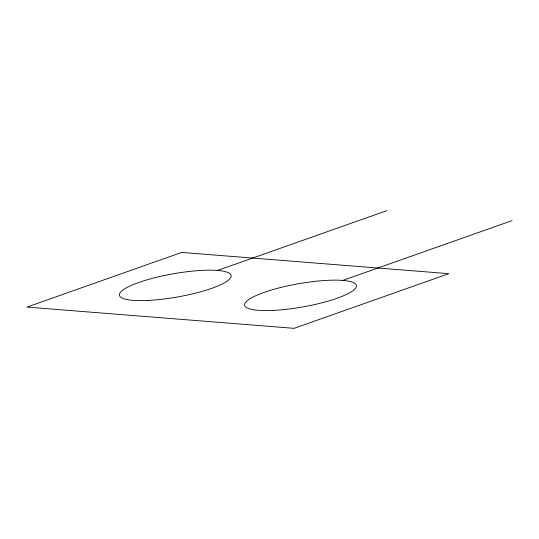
<?xml version="1.0" encoding="UTF-8"?>
<svg xmlns="http://www.w3.org/2000/svg" width="539" height="539" viewBox="0 0 539 539"><rect width="100%" height="100%" fill="white"/><g stroke="black" fill="none" stroke-linecap="round" stroke-linejoin="round"><path stroke-width="0.81" d="M217.588 270.45L386.834 210.661M342.804 280.415L512.05 220.626M181.69 252.42L26.95 307.089L294.078 328.339L448.819 273.671L181.69 252.42M147.235 300.472A56.716 11.791 -10 0 0 231.17 276.008A56.716 11.791 -10 0 0 147.423 279.721A56.716 11.791 -10 0 0 147.235 300.472M272.451 310.437A56.716 11.791 -10 0 0 356.387 285.966A56.716 11.791 -10 0 0 272.64 289.679A56.716 11.791 -10 0 0 272.451 310.437"/></g></svg>
